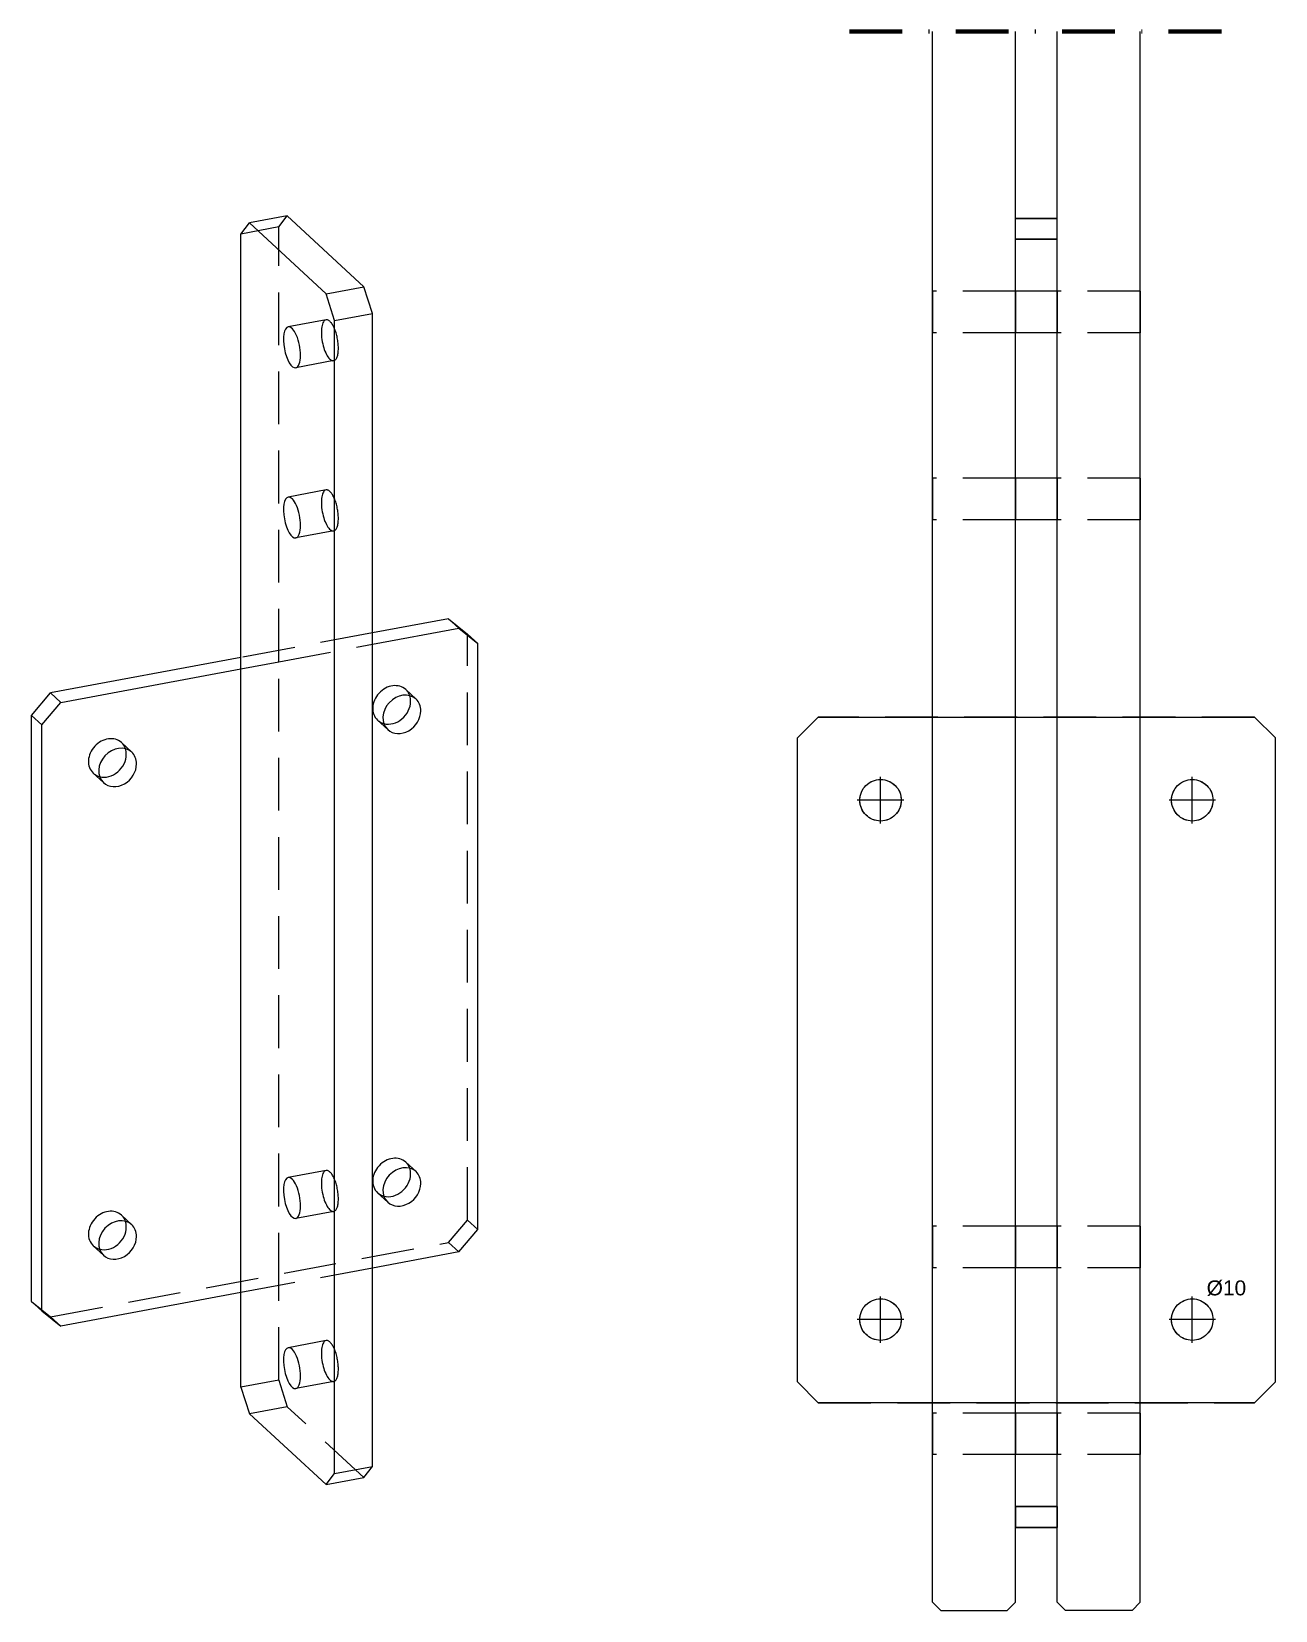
# Model space of a CAD drawing. Header units: millimetres. Extents: x 672 to 1266, y 302 to 1143.
# Drawn here: x 811.6 to 961.2, y 408.9 to 598.9 of the extents above; entities that cross this region are included whole.
import ezdxf

# ---------------------------------------------------------------- set-up
doc = ezdxf.new("R2010")
doc.units = ezdxf.units.MM
doc.linetypes.add('DASHDOT2', pattern=[12.7, 6.35, -3.175, 0, -3.175])
doc.linetypes.add('HIDDEN', pattern=[9.525, 6.35, -3.175])
for name, color, linetype, lineweight, true_color in [('1_2plate ... 025', 178, 'Continuous', 25, 0x000000), ('1_2plate ... hdn', 250, 'HIDDEN', 9, 0x323232), ('1_2wood ... 010', 178, 'Continuous', 9, 0x000000), ('1_2wood ... hdn', 250, 'HIDDEN', 9, 0x323232), ('dash_dot', 178, 'DASHDOT2', 70, 0x000000), ('dim', 178, 'Continuous', 9, 0x000000)]:
    doc.layers.add(name, color=color, linetype=linetype, lineweight=lineweight, true_color=true_color)
doc.styles.add('textstyle174', font='')
doc.styles.get('textstyle174').set_extended_font_data('Arial [TMC ]')

msp = doc.modelspace()

# ---------------------------------------------------------------- linework, layer by layer
at = {"layer": '1_2plate ... 025'}
for p, q in [((836.79, 574.55), (837.82, 575.88)), ((842.38, 576.73), (837.82, 575.88)), ((837.82, 575.88), (847.05, 567.36)), ((851.61, 568.21), (842.38, 576.73)), ((930, 573.91), (930, 576.41)), ((930, 576.41), (935, 576.41)), ((935, 573.91), (935, 576.41)), ((836.79, 522.23), (836.79, 574.55)), ((930, 421.41), (930, 573.91)), ((930, 573.91), (935, 573.91)), ((935, 421.41), (935, 573.91)), ((847.05, 567.36), (851.61, 568.21)), ((852.64, 564.99), (851.61, 568.21)), ((848.08, 564.14), (847.05, 567.36)), ((848.08, 564.14), (852.64, 564.99)), ((852.64, 426.24), (852.64, 564.99)), ((848.08, 425.39), (848.08, 564.14)), ((861.78, 528.26), (852.64, 526.55)), ((861.78, 528.26), (864.06, 526.41)), ((863.01, 527.12), (861.78, 528.26)), ((852.64, 525.19), (863.01, 527.12)), ((863.01, 527.12), (865.29, 525.27)), ((865.29, 525.27), (864.06, 526.41)), ((865.29, 454.76), (865.29, 525.27)), ((836.79, 523.59), (813.9, 519.32)), ((815.13, 518.19), (836.79, 522.23)), ((836.79, 447.16), (836.79, 522.23)), ((811.62, 516.62), (813.9, 519.32)), ((813.9, 519.32), (815.13, 518.19)), ((812.86, 515.48), (815.13, 518.19)), ((811.62, 516.62), (812.86, 515.48)), ((811.62, 446.1), (811.62, 516.62)), ((812.86, 444.97), (812.86, 515.48)), ((903.75, 513.91), (906.25, 516.41)), ((906.25, 516.41), (930, 516.41)), ((935, 516.41), (958.75, 516.41)), ((958.75, 516.41), (961.25, 513.91)), ((903.75, 436.41), (903.75, 513.91)), ((961.25, 436.41), (961.25, 513.91)), ((913.75, 503.61), (913.75, 509.21)), ((913.75, 503.61), (913.75, 509.21)), ((951.25, 503.61), (951.25, 509.21)), ((951.25, 503.61), (951.25, 509.21)), ((916.55, 506.41), (910.95, 506.41)), ((916.55, 506.41), (910.95, 506.41)), ((954.05, 506.41), (948.45, 506.41)), ((954.05, 506.41), (948.45, 506.41)), ((863.01, 452.06), (865.29, 454.76)), ((863.01, 452.06), (852.64, 450.12)), ((836.79, 447.16), (815.13, 443.12)), ((836.79, 435.79), (836.79, 447.16)), ((913.75, 441.11), (913.75, 446.71)), ((913.75, 441.11), (913.75, 446.71)), ((951.25, 441.11), (951.25, 446.71)), ((951.25, 441.11), (951.25, 446.71)), ((812.86, 444.97), (811.62, 446.1)), ((812.86, 444.97), (815.13, 443.12)), ((916.55, 443.91), (910.95, 443.91)), ((916.55, 443.91), (910.95, 443.91)), ((954.05, 443.91), (948.45, 443.91)), ((954.05, 443.91), (948.45, 443.91)), ((836.79, 435.79), (837.82, 432.57)), ((903.75, 436.41), (906.25, 433.91)), ((958.75, 433.91), (961.25, 436.41)), ((930, 433.91), (906.25, 433.91)), ((958.75, 433.91), (935, 433.91)), ((837.82, 432.57), (847.05, 424.06)), ((848.08, 425.39), (852.64, 426.24)), ((851.61, 424.91), (852.64, 426.24)), ((847.05, 424.06), (848.08, 425.39)), ((847.05, 424.06), (851.61, 424.91)), ((930, 418.91), (930, 421.41)), ((930, 421.41), (935, 421.41)), ((935, 418.91), (935, 421.41)), ((930, 418.91), (935, 418.91))]:
    msp.add_line(p, q, dxfattribs=at)
for points in [[(842.49, 563.37), (841.98, 563.27), (841.78, 562.1), (842.03, 560.74)], [(843.49, 562.35), (843.18, 563.04), (842.81, 563.43), (842.49, 563.37)], [(842.03, 560.74), (842.28, 559.38), (842.9, 558.36), (843.41, 558.45)], [(843.97, 559.97), (843.97, 560.75), (843.79, 561.65), (843.49, 562.35)], [(843.41, 558.45), (843.76, 558.52), (843.97, 559.1), (843.97, 559.97)], [(842.49, 542.9), (841.98, 542.8), (841.78, 541.62), (842.03, 540.27)], [(843.49, 541.88), (843.18, 542.57), (842.81, 542.95), (842.49, 542.9)], [(843.97, 539.49), (843.97, 540.28), (843.79, 541.18), (843.49, 541.88)], [(842.03, 540.27), (842.28, 538.91), (842.9, 537.89), (843.41, 537.98)], [(843.41, 537.98), (843.76, 538.05), (843.97, 538.63), (843.97, 539.49)], [(857.87, 518.59), (857.02, 519.36), (855.58, 519.17), (854.65, 518.15)], [(857.22, 518.31), (857.22, 518.55), (857.18, 518.78), (857.11, 519)], [(854.65, 518.15), (853.71, 517.14), (853.63, 515.69), (854.48, 514.91)], [(856.18, 516.2), (856.83, 516.74), (857.22, 517.54), (857.22, 518.31)], [(856.99, 514.78), (857.87, 515.28), (858.45, 516.23), (858.45, 517.17)], [(858.45, 517.17), (858.45, 517.74), (858.24, 518.24), (857.87, 518.59)], [(854.01, 515.63), (854.71, 515.45), (855.53, 515.66), (856.18, 516.2)], [(854.48, 514.91), (855.11, 514.33), (856.11, 514.27), (856.99, 514.78)], [(820.45, 511.77), (819.51, 510.75), (819.44, 509.3), (820.28, 508.53)], [(823.67, 512.2), (822.83, 512.98), (821.39, 512.78), (820.45, 511.77)], [(821.98, 509.82), (822.63, 510.36), (823.02, 511.15), (823.02, 511.92)], [(823.02, 511.92), (823.02, 512.17), (822.98, 512.4), (822.91, 512.61)], [(824.25, 510.79), (824.25, 511.35), (824.05, 511.85), (823.67, 512.2)], [(819.81, 509.25), (820.51, 509.06), (821.33, 509.28), (821.98, 509.82)], [(822.79, 508.39), (823.67, 508.89), (824.25, 509.85), (824.25, 510.79)], [(820.28, 508.53), (820.91, 507.94), (821.91, 507.89), (822.79, 508.39)], [(911.25, 506.41), (911.25, 507.79), (912.37, 508.91), (913.75, 508.91)], [(913.75, 508.91), (915.13, 508.91), (916.25, 507.79), (916.25, 506.41)], [(948.75, 506.41), (948.75, 507.79), (949.87, 508.91), (951.25, 508.91)], [(951.25, 508.91), (952.63, 508.91), (953.75, 507.79), (953.75, 506.41)], [(913.75, 503.91), (912.37, 503.91), (911.25, 505.03), (911.25, 506.41)], [(916.25, 506.41), (916.25, 505.03), (915.13, 503.91), (913.75, 503.91)], [(951.25, 503.91), (949.87, 503.91), (948.75, 505.03), (948.75, 506.41)], [(953.75, 506.41), (953.75, 505.03), (952.63, 503.91), (951.25, 503.91)], [(857.87, 461.72), (857.02, 462.49), (855.58, 462.3), (854.65, 461.29)], [(857.22, 461.44), (857.22, 461.68), (857.18, 461.91), (857.11, 462.13)], [(858.45, 460.3), (858.45, 460.87), (858.24, 461.37), (857.87, 461.72)], [(842.49, 461.01), (841.98, 460.91), (841.78, 459.73), (842.03, 458.38)], [(843.49, 459.99), (843.18, 460.68), (842.81, 461.07), (842.49, 461.01)], [(843.97, 457.6), (843.97, 458.39), (843.79, 459.29), (843.49, 459.99)], [(854.65, 461.29), (853.71, 460.27), (853.63, 458.82), (854.48, 458.04)], [(856.18, 459.34), (856.83, 459.88), (857.22, 460.67), (857.22, 461.44)], [(856.99, 457.91), (857.87, 458.41), (858.45, 459.36), (858.45, 460.3)], [(842.03, 458.38), (842.28, 457.02), (842.9, 456), (843.41, 456.09)], [(854.01, 458.77), (854.71, 458.58), (855.53, 458.8), (856.18, 459.34)], [(854.48, 458.04), (855.11, 457.46), (856.11, 457.41), (856.99, 457.91)], [(823.67, 455.33), (822.83, 456.11), (821.39, 455.92), (820.45, 454.9)], [(843.41, 456.09), (843.76, 456.16), (843.97, 456.74), (843.97, 457.6)], [(820.45, 454.9), (819.51, 453.89), (819.44, 452.43), (820.28, 451.66)], [(821.98, 452.95), (822.63, 453.49), (823.02, 454.28), (823.02, 455.06)], [(823.02, 455.06), (823.02, 455.3), (822.98, 455.53), (822.91, 455.74)], [(824.25, 453.92), (824.25, 454.48), (824.05, 454.99), (823.67, 455.33)], [(819.81, 452.38), (820.51, 452.2), (821.33, 452.41), (821.98, 452.95)], [(822.79, 451.52), (823.67, 452.03), (824.25, 452.98), (824.25, 453.92)], [(820.28, 451.66), (820.91, 451.07), (821.91, 451.02), (822.79, 451.52)], [(911.25, 443.91), (911.25, 445.29), (912.37, 446.41), (913.75, 446.41)], [(913.75, 446.41), (915.13, 446.41), (916.25, 445.29), (916.25, 443.91)], [(948.75, 443.91), (948.75, 445.29), (949.87, 446.41), (951.25, 446.41)], [(951.25, 446.41), (952.63, 446.41), (953.75, 445.29), (953.75, 443.91)], [(913.75, 441.41), (912.37, 441.41), (911.25, 442.53), (911.25, 443.91)], [(916.25, 443.91), (916.25, 442.53), (915.13, 441.41), (913.75, 441.41)], [(951.25, 441.41), (949.87, 441.41), (948.75, 442.53), (948.75, 443.91)], [(953.75, 443.91), (953.75, 442.53), (952.63, 441.41), (951.25, 441.41)], [(842.49, 440.53), (841.98, 440.44), (841.78, 439.26), (842.03, 437.91)], [(843.49, 439.51), (843.18, 440.21), (842.81, 440.59), (842.49, 440.53)], [(843.97, 437.13), (843.97, 437.92), (843.79, 438.82), (843.49, 439.51)], [(842.03, 437.91), (842.28, 436.55), (842.9, 435.52), (843.41, 435.62)], [(843.41, 435.62), (843.76, 435.68), (843.97, 436.27), (843.97, 437.13)]]:
    msp.add_open_spline(points, degree=3, dxfattribs=at)
at = {"layer": '1_2plate ... hdn'}
for p, q in [((841.35, 575.4), (842.38, 576.73)), ((935, 576.41), (930, 576.41)), ((930, 573.91), (930, 576.41)), ((935, 573.91), (935, 576.41)), ((841.35, 575.4), (836.79, 574.55)), ((841.35, 523.08), (841.35, 575.4)), ((935, 573.91), (930, 573.91)), ((930, 516.41), (930, 573.91)), ((935, 516.41), (935, 573.91)), ((935, 567.66), (930, 567.66)), ((930, 567.66), (930, 562.66)), ((930, 565.16), (930, 567.66)), ((935, 567.66), (935, 562.66)), ((935, 565.16), (935, 567.66)), ((930, 562.66), (930, 565.16)), ((935, 562.66), (935, 565.16)), ((847.05, 564.22), (842.49, 563.37)), ((935, 562.66), (930, 562.66)), ((847.97, 559.31), (843.41, 558.45)), ((847.05, 543.75), (842.49, 542.9)), ((935, 545.16), (930, 545.16)), ((930, 545.16), (930, 540.16)), ((930, 542.66), (930, 545.16)), ((935, 545.16), (935, 540.16)), ((935, 542.66), (935, 545.16)), ((930, 540.16), (930, 542.66)), ((935, 540.16), (935, 542.66)), ((935, 540.16), (930, 540.16)), ((847.97, 538.83), (843.41, 537.98)), ((852.64, 526.55), (836.79, 523.6)), ((864.06, 455.89), (864.06, 526.41)), ((841.35, 523.08), (852.64, 525.19)), ((836.79, 522.23), (841.35, 523.08)), ((841.35, 448.01), (841.35, 523.08)), ((856.64, 519.72), (857.87, 518.59)), ((853.25, 516.05), (854.48, 514.91)), ((903.75, 513.91), (906.25, 516.41)), ((958.75, 516.41), (906.25, 516.41)), ((930, 516.41), (935, 516.41)), ((930, 433.91), (930, 516.41)), ((935, 433.91), (935, 516.41)), ((958.75, 516.41), (961.25, 513.91)), ((822.44, 513.34), (823.67, 512.2)), ((903.75, 436.41), (903.75, 513.91)), ((961.25, 436.41), (961.25, 513.91)), ((819.05, 509.66), (820.28, 508.53)), ((847.05, 461.86), (842.49, 461.01)), ((856.64, 462.85), (857.87, 461.72)), ((853.25, 459.18), (854.48, 458.04)), ((822.44, 456.47), (823.67, 455.33)), ((847.97, 456.94), (843.41, 456.09)), ((861.78, 453.19), (864.06, 455.89)), ((864.06, 455.89), (865.29, 454.76)), ((935, 455.16), (930, 455.16)), ((930, 455.16), (930, 450.16)), ((930, 452.66), (930, 455.16)), ((935, 455.16), (935, 450.16)), ((935, 452.66), (935, 455.16)), ((813.9, 444.26), (861.78, 453.19)), ((819.05, 452.79), (820.28, 451.66)), ((861.78, 453.19), (863.01, 452.06)), ((930, 450.16), (930, 452.66)), ((935, 450.16), (935, 452.66)), ((852.64, 450.12), (841.35, 448.01)), ((935, 450.16), (930, 450.16)), ((841.35, 448.01), (836.79, 447.16)), ((841.35, 436.64), (841.35, 448.01)), ((811.63, 446.1), (813.9, 444.26)), ((815.14, 443.12), (813.9, 444.26)), ((847.05, 441.39), (842.49, 440.53)), ((841.35, 436.64), (836.79, 435.79)), ((841.35, 436.64), (842.38, 433.42)), ((847.97, 436.47), (843.41, 435.62)), ((903.75, 436.41), (906.25, 433.91)), ((958.75, 433.91), (961.25, 436.41)), ((842.38, 433.42), (837.82, 432.57)), ((851.61, 424.91), (842.38, 433.42)), ((906.25, 433.91), (958.75, 433.91)), ((930, 421.41), (930, 433.91)), ((935, 433.91), (930, 433.91)), ((935, 421.41), (935, 433.91)), ((935, 432.66), (930, 432.66)), ((930, 432.66), (930, 427.66)), ((930, 430.16), (930, 432.66)), ((935, 432.66), (935, 427.66)), ((935, 430.16), (935, 432.66)), ((930, 427.66), (930, 430.16)), ((935, 427.66), (935, 430.16)), ((935, 427.66), (930, 427.66)), ((935, 421.41), (930, 421.41)), ((930, 421.41), (930, 418.91)), ((935, 421.41), (935, 418.91)), ((935, 418.91), (930, 418.91))]:
    msp.add_line(p, q, dxfattribs=at)
for points in [[(847.05, 564.22), (846.54, 564.13), (846.34, 562.95), (846.59, 561.59)], [(848.05, 563.2), (847.75, 563.89), (847.37, 564.28), (847.05, 564.22)], [(848.53, 560.82), (848.53, 561.61), (848.35, 562.51), (848.05, 563.2)], [(846.59, 561.59), (846.84, 560.23), (847.46, 559.21), (847.97, 559.31)], [(847.97, 559.31), (848.32, 559.37), (848.53, 559.95), (848.53, 560.82)], [(847.05, 543.75), (846.54, 543.65), (846.34, 542.48), (846.59, 541.12)], [(848.05, 542.73), (847.75, 543.42), (847.37, 543.81), (847.05, 543.75)], [(848.53, 540.34), (848.53, 541.13), (848.35, 542.03), (848.05, 542.73)], [(846.59, 541.12), (846.84, 539.76), (847.46, 538.74), (847.97, 538.83)], [(847.97, 538.83), (848.32, 538.9), (848.53, 539.48), (848.53, 540.34)], [(853.42, 519.29), (852.48, 518.28), (852.4, 516.82), (853.25, 516.05)], [(856.64, 519.72), (855.79, 520.5), (854.35, 520.31), (853.42, 519.29)], [(857.11, 519), (857.01, 519.28), (856.85, 519.53), (856.64, 519.72)], [(853.25, 516.05), (853.46, 515.85), (853.72, 515.71), (854.01, 515.63)], [(822.44, 513.34), (821.6, 514.12), (820.15, 513.92), (819.22, 512.91)], [(822.91, 512.61), (822.81, 512.9), (822.65, 513.14), (822.44, 513.34)], [(819.22, 512.91), (818.28, 511.89), (818.21, 510.44), (819.05, 509.66)], [(819.05, 509.66), (819.26, 509.47), (819.52, 509.33), (819.81, 509.25)], [(911.25, 506.41), (911.25, 507.79), (912.37, 508.91), (913.75, 508.91)], [(913.75, 508.91), (915.13, 508.91), (916.25, 507.79), (916.25, 506.41)], [(948.75, 506.41), (948.75, 507.79), (949.87, 508.91), (951.25, 508.91)], [(951.25, 508.91), (952.63, 508.91), (953.75, 507.79), (953.75, 506.41)], [(913.75, 503.91), (912.37, 503.91), (911.25, 505.03), (911.25, 506.41)], [(916.25, 506.41), (916.25, 505.03), (915.13, 503.91), (913.75, 503.91)], [(951.25, 503.91), (949.87, 503.91), (948.75, 505.03), (948.75, 506.41)], [(953.75, 506.41), (953.75, 505.03), (952.63, 503.91), (951.25, 503.91)], [(856.64, 462.85), (855.79, 463.63), (854.35, 463.44), (853.42, 462.42)], [(847.05, 461.86), (846.54, 461.76), (846.34, 460.59), (846.59, 459.23)], [(848.05, 460.84), (847.75, 461.53), (847.37, 461.92), (847.05, 461.86)], [(853.42, 462.42), (852.48, 461.41), (852.4, 459.95), (853.25, 459.18)], [(857.11, 462.13), (857.01, 462.41), (856.85, 462.66), (856.64, 462.85)], [(848.53, 458.45), (848.53, 459.24), (848.35, 460.15), (848.05, 460.84)], [(846.59, 459.23), (846.84, 457.87), (847.46, 456.85), (847.97, 456.94)], [(847.97, 456.94), (848.32, 457.01), (848.53, 457.59), (848.53, 458.45)], [(853.25, 459.18), (853.46, 458.98), (853.72, 458.84), (854.01, 458.77)], [(819.22, 456.04), (818.28, 455.02), (818.21, 453.57), (819.05, 452.79)], [(822.44, 456.47), (821.6, 457.25), (820.15, 457.05), (819.22, 456.04)], [(822.91, 455.75), (822.81, 456.03), (822.65, 456.27), (822.44, 456.47)], [(819.05, 452.79), (819.26, 452.6), (819.52, 452.46), (819.81, 452.38)], [(911.25, 443.91), (911.25, 445.29), (912.37, 446.41), (913.75, 446.41)], [(913.75, 446.41), (915.13, 446.41), (916.25, 445.29), (916.25, 443.91)], [(948.75, 443.91), (948.75, 445.29), (949.87, 446.41), (951.25, 446.41)], [(951.25, 446.41), (952.63, 446.41), (953.75, 445.29), (953.75, 443.91)], [(913.75, 441.41), (912.37, 441.41), (911.25, 442.53), (911.25, 443.91)], [(916.25, 443.91), (916.25, 442.53), (915.13, 441.41), (913.75, 441.41)], [(951.25, 441.41), (949.87, 441.41), (948.75, 442.53), (948.75, 443.91)], [(953.75, 443.91), (953.75, 442.53), (952.63, 441.41), (951.25, 441.41)], [(847.05, 441.39), (846.54, 441.29), (846.34, 440.12), (846.59, 438.76)], [(848.05, 440.37), (847.75, 441.06), (847.37, 441.45), (847.05, 441.39)], [(848.53, 437.98), (848.53, 438.77), (848.35, 439.67), (848.05, 440.37)], [(846.59, 438.76), (846.84, 437.4), (847.46, 436.38), (847.97, 436.47)], [(847.97, 436.47), (848.32, 436.54), (848.53, 437.12), (848.53, 437.98)]]:
    msp.add_open_spline(points, degree=3, dxfattribs=at)
at = {"layer": '1_2wood ... 010'}
for p, q in [((920, 409.92), (920, 598.91)), ((930, 409.92), (930, 598.91)), ((935, 409.92), (935, 598.91)), ((945, 409.92), (945, 598.91)), ((921, 408.92), (920, 409.92)), ((921, 408.92), (929, 408.92)), ((929, 408.92), (930, 409.92)), ((936, 408.92), (935, 409.92)), ((944, 408.92), (936, 408.92)), ((944, 408.92), (945, 409.92))]:
    msp.add_line(p, q, dxfattribs=at)
at = {"layer": '1_2wood ... hdn'}
for p, q in [((920, 409.91), (920, 598.91)), ((930, 409.91), (930, 598.91)), ((935, 409.91), (935, 598.91)), ((945, 409.91), (945, 598.91)), ((920, 567.66), (920, 562.66)), ((930, 567.66), (920, 567.66)), ((920, 565.16), (920, 567.66)), ((930, 565.16), (930, 567.66)), ((930, 567.66), (930, 562.66)), ((945, 567.66), (935, 567.66)), ((935, 565.16), (935, 567.66)), ((935, 567.66), (935, 562.66)), ((945, 565.16), (945, 567.66)), ((945, 567.66), (945, 562.66)), ((920, 562.66), (920, 565.16)), ((930, 562.66), (930, 565.16)), ((935, 562.66), (935, 565.16)), ((945, 562.66), (945, 565.16)), ((930, 562.66), (920, 562.66)), ((945, 562.66), (935, 562.66)), ((920, 542.66), (920, 545.16)), ((920, 545.16), (920, 540.16)), ((930, 545.16), (920, 545.16)), ((930, 542.66), (930, 545.16)), ((930, 545.16), (930, 540.16)), ((945, 545.16), (935, 545.16)), ((935, 542.66), (935, 545.16)), ((935, 545.16), (935, 540.16)), ((945, 542.66), (945, 545.16)), ((945, 545.16), (945, 540.16)), ((920, 540.16), (920, 542.66)), ((930, 540.16), (930, 542.66)), ((935, 540.16), (935, 542.66)), ((945, 540.16), (945, 542.66)), ((930, 540.16), (920, 540.16)), ((945, 540.16), (935, 540.16)), ((920, 452.66), (920, 455.16)), ((920, 455.16), (920, 450.16)), ((930, 455.16), (920, 455.16)), ((930, 452.66), (930, 455.16)), ((930, 455.16), (930, 450.16)), ((945, 455.16), (935, 455.16)), ((935, 452.66), (935, 455.16)), ((935, 455.16), (935, 450.16)), ((945, 452.66), (945, 455.16)), ((945, 455.16), (945, 450.16)), ((920, 450.16), (920, 452.66)), ((930, 450.16), (930, 452.66)), ((935, 450.16), (935, 452.66)), ((945, 450.16), (945, 452.66)), ((930, 450.16), (920, 450.16)), ((945, 450.16), (935, 450.16)), ((920, 430.16), (920, 432.66)), ((920, 432.66), (920, 427.66)), ((930, 432.66), (920, 432.66)), ((930, 430.16), (930, 432.66)), ((930, 432.66), (930, 427.66)), ((945, 432.66), (935, 432.66)), ((935, 430.16), (935, 432.66)), ((935, 432.66), (935, 427.66)), ((945, 430.16), (945, 432.66)), ((945, 432.66), (945, 427.66)), ((920, 427.66), (920, 430.16)), ((930, 427.66), (930, 430.16)), ((935, 427.66), (935, 430.16)), ((945, 427.66), (945, 430.16)), ((930, 427.66), (920, 427.66)), ((945, 427.66), (935, 427.66)), ((921, 408.91), (920, 409.91)), ((921, 408.91), (929, 408.91)), ((929, 408.91), (930, 409.91)), ((936, 408.91), (935, 409.91)), ((944, 408.91), (936, 408.91)), ((944, 408.91), (945, 409.91))]:
    msp.add_line(p, q, dxfattribs=at)
at = {"layer": 'dash_dot'}
msp.add_line((910, 598.91), (955, 598.91), dxfattribs=at)

# ---------------------------------------------------------------- texts
at = {"layer": 'dim', "insert": (952.98, 446.76), "char_height": 1.8, "attachment_point": 7, "style": 'textstyle174'}
msp.add_mtext('%%c10', dxfattribs=at)

doc.saveas('drawing.dxf')
